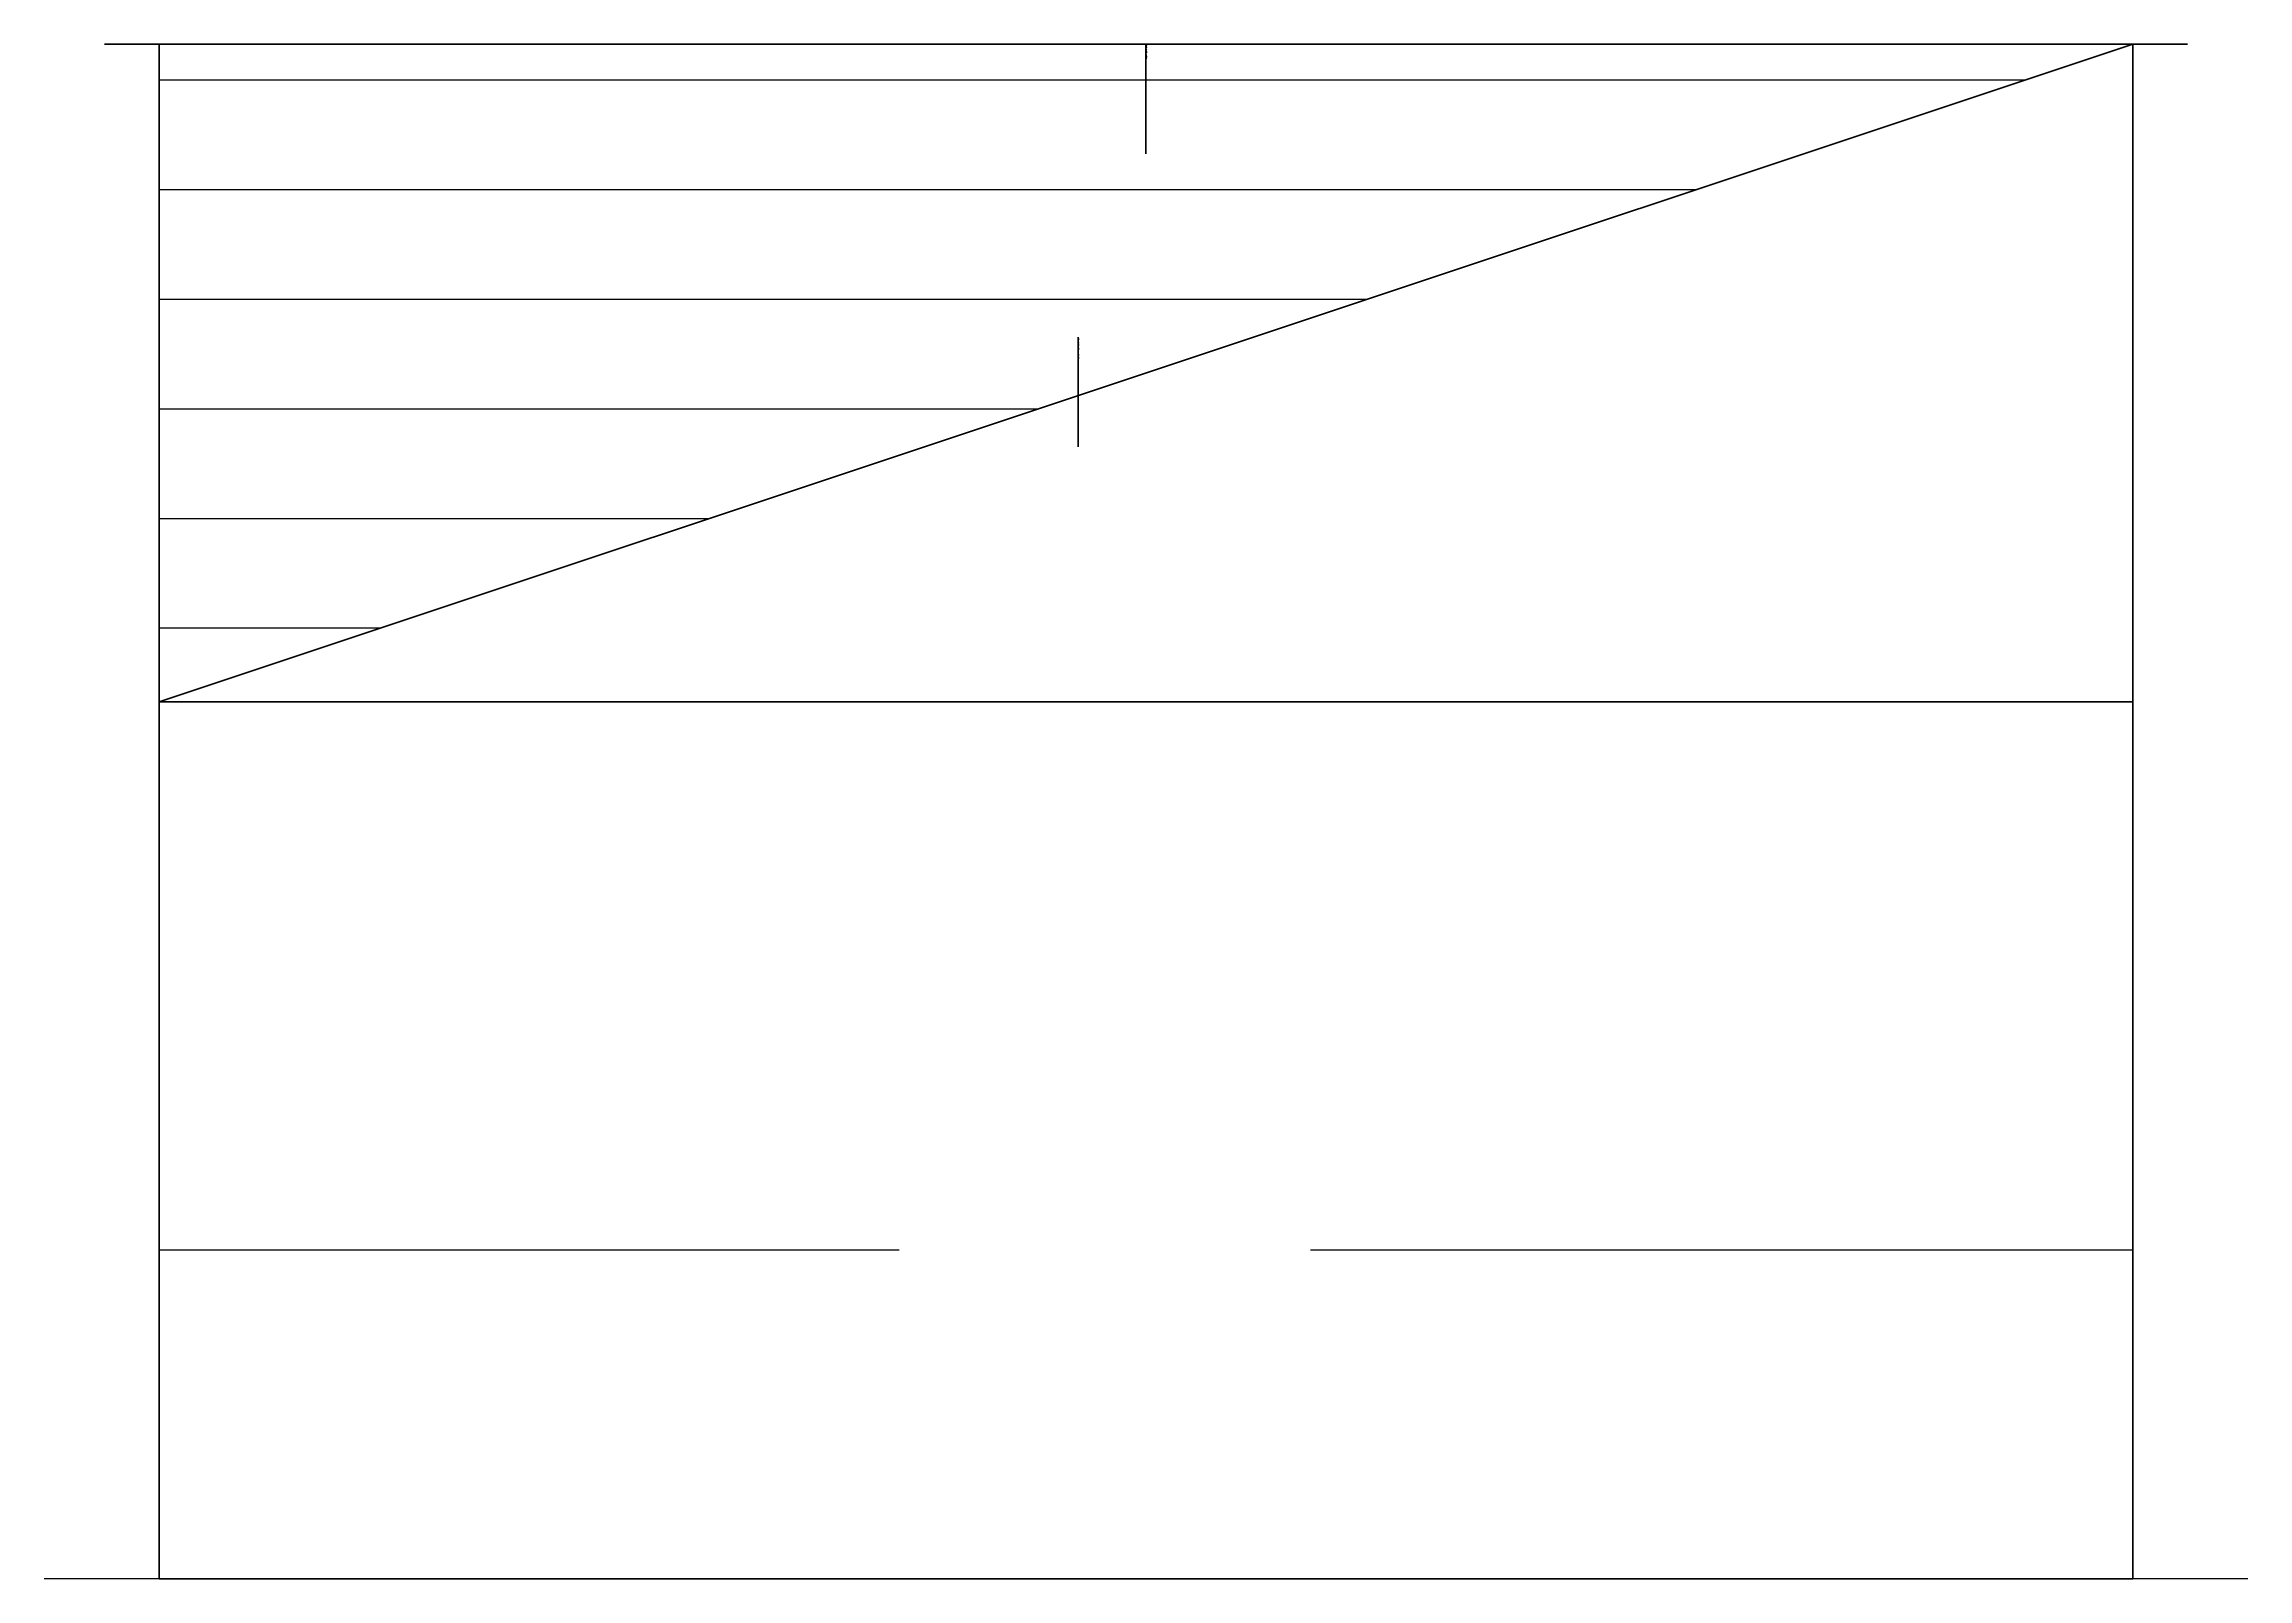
# Model space of a CAD drawing. Header units: inches. Extents: x 51 to 3278, y 66 to 1678.
# Drawn here: x 1369.09 to 1389.19, y 834.95 to 848.95 of the extents above; entities that cross this region are included whole.
import ezdxf

# ---------------------------------------------------------------- set-up
doc = ezdxf.new("R2010")
doc.units = ezdxf.units.IN
doc.header["$LTSCALE"] = 30
doc.header["$MEASUREMENT"] = 0
doc.linetypes.add('HIDDEN', pattern=[0.375, 0.25, -0.125])
doc.layers.add('DIF', color=4, linetype='Continuous', lineweight=30)
doc.layers.add('M-HVAC-EXST-DUCT', color=4, linetype='Continuous', lineweight=40)
doc.layers.add('HATCH-DU', color=4, linetype='Continuous')
doc.styles.get("Standard").update_dxf_attribs({"font": 'simplex.shx'})

msp = doc.modelspace()

# ---------------------------------------------------------------- linework, layer by layer
at = {"layer": 'DIF', "linetype": 'HIDDEN'}
for p, q in [((1370.14, 837.948), (1370.14, 834.948)), ((1388.14, 837.948), (1370.14, 837.948)), ((1388.14, 834.948), (1388.14, 837.948))]:
    msp.add_line(p, q, dxfattribs=at)
at = {"layer": 'DIF'}
msp.add_line((1389.19, 834.948), (1369.09, 834.948), dxfattribs=at)
at = {"layer": 'HATCH-DU'}
for p, q in [((1387.154, 848.619), (1370.14, 848.619)), ((1384.154, 847.619), (1370.14, 847.619)), ((1381.154, 846.619), (1370.14, 846.619)), ((1378.154, 845.619), (1370.14, 845.619)), ((1375.154, 844.619), (1370.14, 844.619)), ((1372.154, 843.619), (1370.14, 843.619))]:
    msp.add_line(p, q, dxfattribs=at)
at = {"layer": 'M-HVAC-EXST-DUCT'}
for p, q in [((1369.64, 848.948), (1388.64, 848.948)), ((1388.14, 848.948), (1370.14, 848.948)), ((1370.14, 848.948), (1370.14, 842.948)), ((1370.14, 834.948), (1370.14, 848.948)), ((1388.14, 848.948), (1370.14, 842.948)), ((1379.14, 848.948), (1379.14, 847.948)), ((1388.14, 842.948), (1388.14, 848.948)), ((1388.14, 848.948), (1388.14, 834.948)), ((1378.521, 846.274), (1378.521, 845.274)), ((1370.14, 842.948), (1388.14, 842.948)), ((1370.14, 834.948), (1388.14, 834.948))]:
    msp.add_line(p, q, dxfattribs=at)

# ---------------------------------------------------------------- texts
for s, p in [('          1DAA1                         0.00000   Up        Terminate                                                                                 23        ', (1379.142, 848.948)), ('                                                                      Double              1DA88                                                                                                                   2                                       ', (1379.144, 848.948)), ('18.00000  6.00000   0.00000             EXH                 EXHAUST             SQUARE ELBOW RISER                      0.00000   146.00000 138.00000           None                                                                                      ', (1379.146, 848.948)), ('                                                                      Double              1DA88                         6E        TAG                 18.00000  6.00000   8.00000   8.00000   8.48528   3         2         YES                           ', (1378.525, 846.274)), ('18.00000  6.00000   0.00000             EXH                 EXHAUST             SQUARE ELBOW                            0.00000   138.00000                                                             RECTANGULAR         6E009     _0120496-m61608     ', (1378.527, 846.274)), ('                                                                                                                                                      18        ', (1378.522, 846.274))]:
    msp.add_text(s, height=0.001, rotation=270, dxfattribs=at).set_placement(p)

doc.saveas('drawing.dxf')
